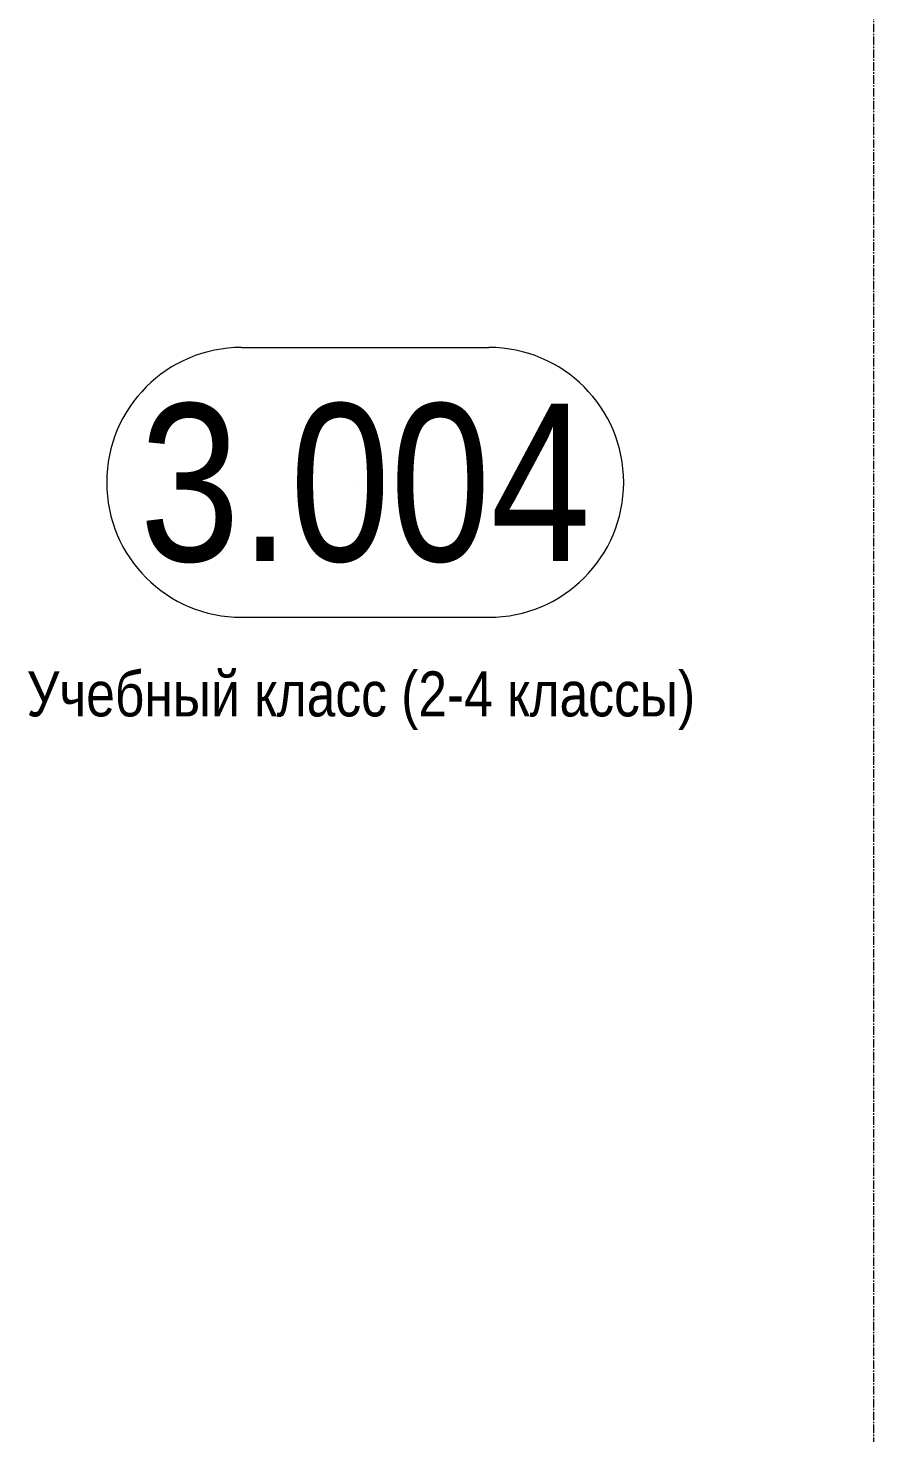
# Model space of a CAD drawing. Header units: millimetres. Extents: x -231292 to 573618, y -153144 to 564035.
# Drawn here: x 11222 to 13103, y 190070 to 193193 of the extents above; entities that cross this region are included whole.
import ezdxf
from ezdxf.enums import TextEntityAlignment as Align

# ---------------------------------------------------------------- set-up
doc = ezdxf.new("R2010")
doc.units = ezdxf.units.MM
doc.linetypes.add('CENTER2', pattern=[28.575, 19.05, -3.175, 3.175, -3.175])
doc.layers.get('0').update_dxf_attribs({"color": 250})
doc.layers.get('Defpoints').update_dxf_attribs({"color": 250})
doc.layers.add('АР_Area', color=250, linetype='Continuous', lineweight=5)
doc.layers.add('РД_Оси_100', color=250, linetype='Continuous', lineweight=0)
doc.styles.add('style1', font='ARIALN.TTF')

# ---------------------------------------------------------------- blocks, each defined once
blk = doc.blocks.new('MOK-МаркаПом_овал_ареал')
for p, q in [((-2.75, 3), (2.75, 3)), ((-2.75, -3), (2.75, -3))]:
    blk.add_line(p, q)
for centre, radius, start, end in [((-2.75, 0), 3, 90, 270), ((2.75, 0), 3, 270, 90), ((-3.75, 0), 3.5, 0, 0.001)]:
    blk.add_arc(centre, radius, start, end)
at = {"color": 0, "style": 'style1'}
blk.add_attdef('АР-ПОМЕЩЕНИЕ:НОМЕР', text='', height=3.5, dxfattribs=at).set_placement((0, 0), align=Align.MIDDLE)
at = {"layer": 'Defpoints', "color": 2, "style": 'style1'}
blk.add_attdef('АР-ПОМЕЩЕНИЕ:НАИМЕНОВАНИЕ', text='', height=1, dxfattribs=at).set_placement((-0.094, -4.814), align=Align.MIDDLE)
blk = doc.blocks.new('оси_рен')
at = {"layer": 'РД_Оси_100', "color": 251, "linetype": 'CENTER2', "true_color": 0x636466}
blk.add_line((1199852.916, 135558.25), (1199852.916, 223268.25), dxfattribs=at)

msp = doc.modelspace()

# ---------------------------------------------------------------- block references
at = {"rotation": 359.999868838025}
msp.add_blockref('оси_рен', (-1186750.035, 50655.808), dxfattribs=at)
at = {"layer": 'АР_Area', "color": 18, "linetype": 'Continuous', "lineweight": 15, "true_color": 0x000000, "xscale": 100, "yscale": 100, "zscale": 100}
msp.add_blockref('MOK-МаркаПом_овал_ареал', (11971.751, 192182.919), dxfattribs=at).add_auto_attribs({'АР-ПОМЕЩЕНИЕ:НОМЕР': '3.004', 'АР-ПОМЕЩЕНИЕ:НАИМЕНОВАНИЕ': 'Учебный класс (2-4 классы)'})

doc.saveas('drawing.dxf')
